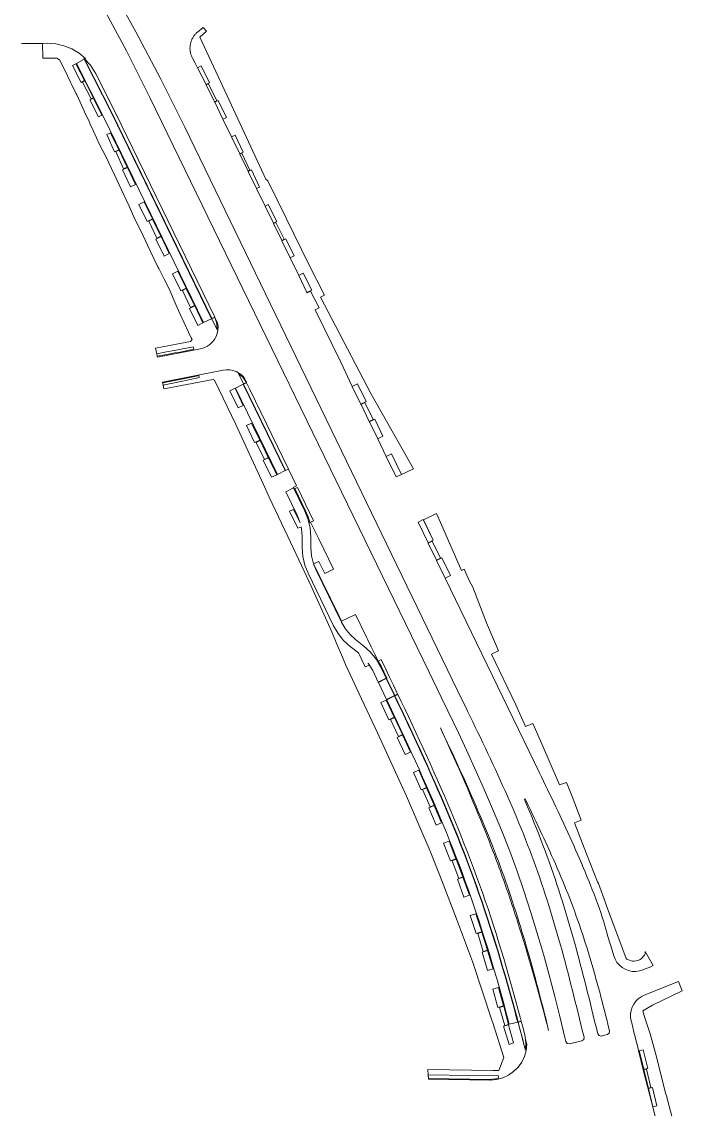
# Model space of a CAD drawing. Header units: metres. Extents: x 105146 to 106170, y 111783 to 118163.
# Drawn here: x 105706.4 to 105888.3, y 117692.2 to 117991.4 of the extents above; entities that cross this region are included whole.
import ezdxf

# ---------------------------------------------------------------- set-up
doc = ezdxf.new("R2010")
doc.units = ezdxf.units.M
doc.layers.add('20-EP-ZONA-DURA', color=253, linetype='CONTINUOUS', lineweight=13)
doc.layers.add('20-EP-ZONA-VERDE', color=84, linetype='CONTINUOUS', lineweight=13)

msp = doc.modelspace()

# ---------------------------------------------------------------- linework, layer by layer
at = {"layer": '20-EP-ZONA-DURA'}
for points in [[(105755.4465, 117987.1305), (105762.9661, 117970.9811), (105773.6061, 117948.0201), (105774.2291, 117947.5741), (105779.2931, 117937.1571), (105785.4971, 117924.6111), (105789.8211, 117916.1211), (105788.7043, 117915.5451), (105802.5299, 117889.0645), (105814.3245, 117868.3773), (105810.6246, 117866.6159), (105810.6098, 117866.6465), (105810.9693, 117866.8207), (105808.2223, 117872.4903), (105806.7829, 117871.7929), (105804.4281, 117876.6525), (105805.8677, 117877.3499), (105803.6003, 117882.0295), (105802.1607, 117881.3321), (105802.1171, 117881.4221), (105803.1967, 117881.9451), (105800.9293, 117886.6247), (105799.8497, 117886.1017), (105799.8061, 117886.1917), (105801.2455, 117886.8891), (105798.9781, 117891.5687), (105798.8909, 117891.7487), (105797.4515, 117891.0511), (105794.2471, 117897.6647), (105787.2481, 117912.1095), (105788.2945, 117912.6097), (105785.9555, 117917.2539), (105784.9909, 117916.7681), (105784.9461, 117916.8605), (105786.2677, 117917.5231), (105783.9283, 117922.1671), (105782.6797, 117921.5381), (105780.3265, 117926.3947), (105781.4841, 117926.9825), (105779.1251, 117931.6165), (105778.0593, 117931.0739), (105778.0157, 117931.1639), (105778.7237, 117931.5243), (105776.3647, 117936.1585), (105775.7477, 117935.8445), (105775.7061, 117935.9307), (105776.6759, 117936.4291), (105774.3163, 117941.0629), (105773.4363, 117940.6149), (105771.0813, 117945.4755), (105771.8673, 117945.8753), (105769.6623, 117950.5845), (105768.8011, 117950.1813), (105768.7575, 117950.2713), (105769.2573, 117950.5071), (105767.0709, 117955.2253), (105766.4881, 117954.9551), (105766.4445, 117955.0451), (105767.3919, 117955.4839), (105765.1737, 117960.1871), (105764.1801, 117959.7185), (105761.8309, 117964.5669), (105762.8205, 117965.0473), (105760.5495, 117969.7253), (105759.5605, 117969.2451), (105759.5169, 117969.3351), (105760.1477, 117969.6381), (105757.8411, 117974.2985), (105757.2145, 117973.9885), (105757.1745, 117974.0683), (105758.1557, 117974.5657), (105755.8049, 117979.2039), (105754.8245, 117978.7071), (105754.1967, 117979.9285), (105753.4354, 117981.3697), (105753.3417, 117981.555), (105753.2555, 117981.7416), (105753.176, 117981.9311), (105753.1024, 117982.1257), (105753.0368, 117982.3196), (105752.977, 117982.5197), (105752.9254, 117982.7178), (105752.8802, 117982.9209), (105752.8428, 117983.1222), (105752.8126, 117983.3248), (105752.7892, 117983.5315), (105752.7732, 117983.7385), (105752.7648, 117983.9432), (105752.7636, 117984.1509), (105752.7698, 117984.3584), (105752.7833, 117984.5628), (105752.8043, 117984.7693), (105752.8323, 117984.9726), (105752.8674, 117985.1744), (105752.9103, 117985.3781), (105752.9603, 117985.5793), (105753.0169, 117985.7768), (105753.0805, 117985.9722), (105753.151, 117986.1653), (105753.2289, 117986.3572), (105753.3134, 117986.5457), (105753.4035, 117986.7291), (105753.5024, 117986.9135), (105753.6059, 117987.091), (105753.7157, 117987.2647), (105753.8325, 117987.4357), (105753.9566, 117987.6042), (105754.0843, 117987.7651), (105754.2173, 117987.9212), (105754.356, 117988.0725), (105754.5012, 117988.2202), (105754.6517, 117988.3626), (105754.8059, 117988.4985), (105754.8087, 117988.5008), (105756.3445, 117989.8069), (105756.3482, 117989.81), (105757.2795, 117988.7667), (105755.4465, 117987.1305)], [(105724.0448, 117981.2212), (105723.8499, 117981.1181), (105723.5771, 117981.3733), (105723.7423, 117981.0611), (105731.3187, 117966.1275), (105732.6427, 117963.4042), (105745.8019, 117936.3357), (105758.7651, 117909.6705), (105759.5745, 117910.0641), (105759.6183, 117909.9741), (105758.8089, 117909.5807), (105760.2379, 117906.6409), (105760.1955, 117908.2399), (105759.718, 117909.7665), (105760.3776, 117908.4123), (105760.4859, 117907.4757), (105760.4461, 117906.5337), (105760.2593, 117905.6096), (105759.93, 117904.7261), (105759.4664, 117903.9052), (105758.8799, 117903.167), (105758.185, 117902.5298), (105757.3989, 117902.0093), (105756.5409, 117901.6184), (105755.6323, 117901.3667), (105743.8179, 117899.0762), (105743.7698, 117899.3101), (105746.4303, 117899.8213), (105748.5519, 117900.2333), (105749.5641, 117900.4043), (105753.8009, 117901.2433), (105753.6649, 117901.9301), (105749.4379, 117901.0929), (105748.4269, 117900.9221), (105746.2975, 117900.5087), (105743.6287, 117899.9957), (105743.3085, 117901.5519), (105752.8701, 117903.3841), (105753.3411, 117903.8951), (105753.0931, 117904.4171), (105752.3783, 117905.9489), (105749.9921, 117911.0631), (105748.8957, 117913.6109), (105747.0713, 117917.8501), (105745.6091, 117920.5051), (105744.1981, 117923.4511), (105744.0191, 117923.7221), (105742.8245, 117926.2359), (105741.0989, 117929.8673), (105739.3837, 117933.4221), (105737.6141, 117937.0761), (105736.0331, 117940.5761), (105733.8997, 117945.1227), (105732.0741, 117949.0137), (105731.1491, 117950.9851), (105729.6971, 117954.0801), (105727.8191, 117957.6211), (105726.1703, 117961.2615), (105725.2381, 117963.3195), (105725.0735, 117963.6829), (105723.7589, 117966.5855), (105722.5463, 117969.2629), (105721.6581, 117971.2241), (105721.4611, 117971.5311), (105720.0841, 117974.3821), (105719.9081, 117974.6931), (105718.0909, 117978.3687), (105716.8661, 117980.8461), (105716.1331, 117981.3671), (105714.1347, 117981.3383), (105713.1373, 117981.3239), (105712.2093, 117981.3097), (105712.1521, 117985.4049), (105706.4489, 117985.3129), (105706.4476, 117985.3968), (105713.4801, 117985.4541), (105715.8068, 117985.2915), (105718.0801, 117984.7702), (105720.2452, 117983.9027), (105722.2495, 117982.7101), (105724.0448, 117981.2212)], [(105722.7905, 117974.6733), (105723.7657, 117975.1825), (105721.3555, 117979.7989), (105720.3839, 117979.2829), (105722.7905, 117974.6733)], [(105721.5323, 117979.8923), (105729.0703, 117965.0345), (105756.5167, 117908.5775), (105758.6751, 117909.6269), (105731.2287, 117966.0837), (105723.6539, 117981.0143), (105721.5323, 117979.8923)], [(105725.5491, 117970.1301), (105726.1731, 117970.4473), (105723.8119, 117975.0937), (105723.1927, 117974.7657), (105725.5491, 117970.1301)], [(105728.5299, 117965.6869), (105726.2211, 117970.3529), (105725.2379, 117969.8597), (105727.5439, 117965.1991), (105728.5299, 117965.6869)], [(105731.9667, 117955.5681), (105733.1889, 117956.1047), (105730.8947, 117960.8169), (105729.8759, 117960.3293), (105731.9667, 117955.5681)], [(105734.4637, 117950.8761), (105735.5077, 117951.3345), (105733.2327, 117956.0149), (105732.3727, 117955.6371), (105734.4637, 117950.8761)], [(105737.8067, 117946.6063), (105735.5401, 117951.2687), (105734.1411, 117950.6261), (105736.3611, 117945.9239), (105737.8067, 117946.6063)], [(105740.9947, 117936.3903), (105742.4333, 117937.0895), (105740.1597, 117941.7663), (105738.7211, 117941.0669), (105740.9947, 117936.3903)], [(105743.6713, 117931.7983), (105744.7505, 117932.3229), (105742.4769, 117936.9997), (105741.3977, 117936.4749), (105743.6713, 117931.7983)], [(105747.0673, 117927.5563), (105744.7943, 117932.2331), (105743.3557, 117931.5337), (105745.6291, 117926.8571), (105747.0673, 117927.5563)], [(105750.2637, 117917.3239), (105751.7023, 117918.0233), (105749.4287, 117922.6999), (105747.9903, 117922.0005), (105750.2637, 117917.3239)], [(105752.9403, 117912.7321), (105754.0195, 117913.2567), (105751.7461, 117917.9333), (105750.6667, 117917.4087), (105752.9403, 117912.7321)], [(105756.3367, 117908.4903), (105754.0633, 117913.1669), (105752.6243, 117912.4673), (105754.8983, 117907.7907), (105756.3367, 117908.4903)], [(105786.7881, 117842.1929), (105786.2216, 117844.4207), (105786.0329, 117846.7117), (105786.0367, 117849.5947), (105785.8548, 117852.0361), (105785.3071, 117854.4222), (105784.4061, 117856.6985), (105781.2943, 117863.0995), (105779.1359, 117862.0501), (105782.2477, 117855.6491), (105783.0901, 117853.4593), (105781.2753, 117857.1921), (105780.1963, 117856.6677), (105782.4695, 117851.9909), (105783.3482, 117852.4179), (105783.565, 117851.0154), (105783.6367, 117849.5979), (105783.6329, 117846.7149), (105783.8147, 117844.2735), (105784.3624, 117841.8874), (105785.2633, 117839.6111), (105792.2913, 117825.1551), (105793.5249, 117823.0405), (105795.0631, 117821.1359), (105796.8707, 117819.4849), (105799.1342, 117817.711), (105801.0059, 117813.8573), (105802.0853, 117814.3815), (105801.8383, 117814.8901), (105803.0497, 117812.8527), (105804.5721, 117809.7029), (105806.7305, 117810.7523), (105805.2107, 117813.8971), (105803.9749, 117816.0247), (105802.4311, 117817.9407), (105800.6149, 117819.6007), (105798.3507, 117821.3743), (105796.8109, 117822.7807), (105795.5006, 117824.403), (105794.4497, 117826.2043), (105787.4219, 117840.6605), (105786.7881, 117842.1929), (105789.0621, 117837.5165), (105789.099, 117837.5344), (105791.46, 117832.678), (105791.4225, 117832.6597), (105793.6965, 117827.9833), (105793.7336, 117828.0013), (105794.4788, 117826.4686), (105798.3184, 117828.3101), (105801.3441, 117822.0863), (105801.6135, 117821.5321), (105802.6703, 117819.3577), (105803.7261, 117817.1847), (105804.7803, 117815.0125), (105805.8321, 117812.8411), (105806.864, 117810.706), (105806.8433, 117810.6959), (105809.1167, 117806.0195), (105809.1605, 117805.9297), (105810.0107, 117804.1529), (105811.0447, 117801.9811), (105812.0733, 117799.8089), (105813.0965, 117797.6357), (105814.1135, 117795.4617), (105814.2331, 117795.2043), (105815.1241, 117793.2863), (105816.1273, 117791.1095), (105817.1231, 117788.9311), (105818.1107, 117786.7507), (105819.0899, 117784.5683), (105820.0599, 117782.3837), (105821.0205, 117780.1967), (105821.9709, 117778.0071), (105822.9107, 117775.8149), (105823.8395, 117773.6195), (105824.7569, 117771.4213), (105825.6619, 117769.2197), (105826.2653, 117767.7297), (105826.5547, 117767.0149), (105827.4341, 117764.8067), (105828.3001, 117762.5947), (105829.1517, 117760.3791), (105829.9891, 117758.1599), (105830.8111, 117755.9367), (105831.6175, 117753.7091), (105832.4085, 117751.4761), (105833.1849, 117749.2365), (105833.9471, 117746.9903), (105834.6955, 117744.7377), (105835.4307, 117742.4791), (105836.1531, 117740.2145), (105836.2797, 117739.8099), (105836.8633, 117737.9443), (105837.5615, 117735.6687), (105838.2485, 117733.3879), (105838.9245, 117731.1021), (105839.5901, 117728.8117), (105840.2459, 117726.5165), (105840.8923, 117724.2171), (105841.5295, 117721.9133), (105842.1587, 117719.6055), (105842.7797, 117717.2939), (105843.0701, 117716.1985), (105843.0957, 117716.1019), (105843.3933, 117714.9785), (105844.0001, 117712.6597), (105844.4067, 117711.0869), (105844.4317, 117710.9901), (105844.6005, 117710.3375), (105845.0899, 117708.4227), (105845.243, 117709.8519), (105845.1855, 117711.2881), (105845.1895, 117711.2892), (105845.2131, 117711.0497), (105845.2151, 117711.0345), (105845.2179, 117711.0213), (105845.4469, 117710.0932), (105845.2775, 117708.3783), (105844.8163, 117706.718), (105844.0768, 117705.1616), (105843.081, 117703.7552), (105841.8586, 117702.5406), (105840.4458, 117701.554), (105838.8846, 117700.8246), (105837.2213, 117700.3741), (105835.5054, 117700.2158), (105835.4887, 117700.2159), (105835.3071, 117700.2166), (105835.2891, 117700.2168), (105818.4057, 117700.4557), (105818.3377, 117701.6675), (105818.4085, 117700.6663), (105829.8125, 117700.4709), (105835.2893, 117700.3817), (105837.6369, 117700.6277), (105837.6501, 117701.3433), (105829.8297, 117701.4709), (105818.3377, 117701.6675), (105818.2581, 117703.0839), (105836.2227, 117702.8063), (105837.7781, 117702.8641), (105839.1211, 117706.4501), (105836.1051, 117715.9981), (105835.9521, 117716.4171), (105830.5091, 117732.8011), (105826.1461, 117744.5921), (105821.5781, 117756.5001), (105818.9191, 117763.1341), (105812.3791, 117778.3371), (105804.4051, 117795.7271), (105799.9931, 117805.0841), (105795.5881, 117814.4871), (105795.1941, 117815.4741), (105794.7331, 117816.5151), (105793.0181, 117820.6231), (105791.8281, 117823.4931), (105786.1021, 117836.0731), (105784.2321, 117840.2231), (105779.6841, 117849.7731), (105774.5711, 117860.5701), (105772.9711, 117864.0941), (105765.3621, 117880.5211), (105759.4951, 117892.7541), (105759.1585, 117892.9575), (105751.8789, 117891.5693), (105745.6075, 117890.3803), (105745.3952, 117891.4117), (105748.0441, 117891.9559), (105754.1735, 117893.2151), (105755.2885, 117893.4443), (105755.1725, 117894.0297), (105754.0527, 117893.8029), (105745.2907, 117892.0167), (105745.3952, 117891.4117), (105745.2329, 117892.2007), (105761.8929, 117895.5099), (105762.7903, 117895.6187), (105763.6939, 117895.5914), (105764.5831, 117895.4287), (105765.4377, 117895.1343), (105766.2385, 117894.7148), (105766.9671, 117894.1797), (105767.607, 117893.5413), (105768.2777, 117892.1607), (105767.3651, 117893.5133), (105766.1119, 117894.5583), (105767.4817, 117891.7405), (105768.2911, 117892.1341), (105768.3349, 117892.0441), (105767.5255, 117891.6505), (105779.0675, 117867.9089), (105779.8769, 117868.3025), (105782.1067, 117863.7155), (105781.2973, 117863.3221), (105785.2854, 117855.1187), (105785.7477, 117853.5897), (105785.975, 117853.7002), (105788.2311, 117849.0595), (105792.2759, 117840.7395), (105789.8455, 117839.5631), (105788.2269, 117842.8925), (105786.7881, 117842.1929)], [(105765.2771, 117890.5575), (105776.8191, 117866.8159), (105778.9775, 117867.8651), (105767.4355, 117891.6069), (105765.2771, 117890.5575)], [(105767.3703, 117885.7947), (105765.1867, 117890.5135), (105763.7477, 117889.8155), (105766.0211, 117885.1387), (105767.3703, 117885.7947)], [(105770.5661, 117875.5621), (105772.0047, 117876.2615), (105769.7311, 117880.9381), (105768.2923, 117880.2385), (105770.5661, 117875.5621)], [(105773.2427, 117870.9703), (105774.3221, 117871.4949), (105772.0483, 117876.1717), (105770.9693, 117875.6469), (105773.2427, 117870.9703)], [(105776.6393, 117866.7285), (105774.3657, 117871.4049), (105772.9267, 117870.7053), (105775.2007, 117866.0289), (105776.6393, 117866.7285)], [(105820.6845, 117855.8453), (105827.5055, 117840.4077), (105828.2681, 117840.7461), (105829.6761, 117837.4471), (105830.6591, 117835.7671), (105834.4041, 117826.0291), (105834.4123, 117826.0083), (105837.6927, 117818.3195), (105835.8011, 117817.3831), (105842.4841, 117803.4101), (105845.1341, 117797.4587), (105847.0941, 117798.3445), (105849.6441, 117792.7011), (105854.4791, 117781.3931), (105856.3885, 117782.1015), (105857.0149, 117780.5153), (105857.9269, 117778.2051), (105860.4757, 117771.7501), (105858.5871, 117770.9471), (105861.9101, 117762.4751), (105864.9231, 117754.7661), (105865.1921, 117754.2701), (105867.1491, 117748.9825), (105867.4453, 117748.1019), (105872.8245, 117733.6623), (105873.0281, 117733.4657), (105873.7797, 117733.1641), (105874.1635, 117733.0457), (105874.5567, 117732.9635), (105875.061, 117732.9345), (105875.5633, 117732.9875), (105876.0505, 117733.1209), (105876.5136, 117733.3164), (105876.94, 117733.5825), (105877.3192, 117733.9126), (105877.6415, 117734.2983), (105877.7905, 117734.4396), (105877.914, 117734.6037), (105878.0087, 117734.7859), (105878.0719, 117734.9813), (105878.1018, 117735.1845), (105878.0976, 117735.3899), (105878.0595, 117735.5917), (105880.2298, 117731.6925), (105879.5937, 117731.3819), (105877.4345, 117730.5105), (105876.4794, 117730.215), (105875.4885, 117730.0821), (105874.4893, 117730.1156), (105873.5096, 117730.3146), (105872.5764, 117730.6735), (105871.7159, 117731.1823), (105870.9517, 117731.827), (105870.3053, 117732.5896), (105869.7944, 117733.449), (105869.4333, 117734.3813), (105868.9647, 117735.9583), (105867.8141, 117739.6871), (105867.4877, 117740.7081), (105866.6215, 117743.9684), (105866.6175, 117743.9817), (105866.2538, 117745.0458), (105865.8154, 117746.3039), (105865.3685, 117747.5602), (105864.9129, 117748.8132), (105864.4496, 117750.0624), (105863.9788, 117751.3074), (105863.5007, 117752.5478), (105863.0159, 117753.7843), (105862.5245, 117755.0165), (105862.0269, 117756.2445), (105861.5231, 117757.4689), (105861.0139, 117758.6892), (105860.4991, 117759.9057), (105859.9796, 117761.1185), (105859.4551, 117762.3277), (105858.9261, 117763.5334), (105858.3928, 117764.7358), (105857.8557, 117765.9346), (105857.315, 117767.1304), (105856.771, 117768.3232), (105856.2237, 117769.513), (105855.6737, 117770.6999), (105855.121, 117771.8839), (105854.5662, 117773.0653), (105854.0095, 117774.2443), (105853.4509, 117775.4209), (105852.891, 117776.5952), (105852.3299, 117777.7672), (105851.7676, 117778.9374), (105851.2061, 117780.1032), (105850.6424, 117781.2704), (105850.0787, 117782.4357), (105849.5151, 117783.5995), (105848.9521, 117784.7619), (105823.0035, 117838.3157), (105824.4431, 117839.0131), (105824.3559, 117839.1931), (105822.0885, 117843.8727), (105820.6489, 117843.1753), (105820.6053, 117843.2651), (105821.6853, 117843.7885), (105819.4179, 117848.4681), (105818.3379, 117847.9449), (105818.2947, 117848.0349), (105819.7343, 117848.7325), (105817.4664, 117853.412), (105817.0112, 117854.3514), (105820.5766, 117856.069), (105820.6845, 117855.8453)], [(105804.6155, 117809.6129), (105806.8683, 117804.9267), (105809.0267, 117805.9761), (105806.7743, 117810.6625), (105804.6155, 117809.6129)], [(105807.5325, 117799.3513), (105808.9767, 117800.0395), (105806.7372, 117804.7386), (105806.7325, 117804.7485), (105805.2953, 117804.0453), (105807.5325, 117799.3513)], [(105809.0709, 117805.8861), (105806.9125, 117804.8365), (105807.7543, 117803.0763), (105808.7863, 117800.9089), (105809.8127, 117798.7415), (105810.8333, 117796.5737), (105811.8477, 117794.4055), (105812.8551, 117792.2365), (105813.8553, 117790.0665), (105814.8475, 117787.8955), (105815.8317, 117785.7231), (105816.8069, 117783.5493), (105817.7731, 117781.3737), (105818.7293, 117779.1963), (105819.6755, 117777.0169), (105820.6107, 117774.8351), (105821.5347, 117772.6511), (105822.4471, 117770.4645), (105823.3473, 117768.2753), (105824.2347, 117766.0833), (105825.1089, 117763.8885), (105825.9693, 117761.6905), (105826.8155, 117759.4895), (105827.6469, 117757.2853), (105828.4633, 117755.0775), (105829.2639, 117752.8661), (105830.0491, 117750.6495), (105830.8201, 117748.4255), (105831.5771, 117746.1945), (105832.3207, 117743.9567), (105833.0511, 117741.7123), (105833.7693, 117739.4615), (105834.4753, 117737.2045), (105835.1695, 117734.9415), (105835.8529, 117732.6729), (105836.5255, 117730.3987), (105837.1879, 117728.1195), (105837.8405, 117725.8349), (105838.4841, 117723.5453), (105839.1189, 117721.2513), (105839.7455, 117718.9525), (105840.3643, 117716.6493), (105840.6535, 117715.5579), (105842.9733, 117716.1729), (105842.6831, 117717.2681), (105842.0621, 117719.5793), (105841.4331, 117721.8867), (105840.7959, 117724.1901), (105840.1497, 117726.4893), (105839.4941, 117728.7839), (105838.8285, 117731.0741), (105838.1525, 117733.3593), (105837.4659, 117735.6397), (105836.7677, 117737.9147), (105836.0577, 117740.1843), (105835.3355, 117742.4483), (105834.6005, 117744.7065), (105833.8523, 117746.9585), (105833.0903, 117749.2041), (105832.3141, 117751.4431), (105831.5233, 117753.6755), (105830.7171, 117755.9023), (105829.8953, 117758.1249), (105829.0583, 117760.3437), (105828.2067, 117762.5587), (105827.3411, 117764.7699), (105826.4617, 117766.9777), (105825.5693, 117769.1819), (105824.6645, 117771.3831), (105823.7473, 117773.5809), (105822.8187, 117775.7757), (105821.8791, 117777.9675), (105820.9289, 117780.1567), (105819.9685, 117782.3433), (105818.9985, 117784.5275), (105818.0197, 117786.7095), (105817.0321, 117788.8895), (105816.0365, 117791.0677), (105815.0333, 117793.2443), (105814.0229, 117795.4195), (105813.0059, 117797.5933), (105811.9829, 117799.7663), (105810.9543, 117801.9383), (105809.9203, 117804.1097), (105809.0709, 117805.8861)], [(105810.1517, 117794.7263), (105811.2375, 117795.2375), (105809.0195, 117799.9491), (105807.9369, 117799.4311), (105810.1517, 117794.7263)], [(105851.0884, 117715.4773), (105851.483, 117713.8852), (105851.1686, 117715.0911), (105850.6611, 117717.0261), (105850.1487, 117718.9599), (105849.6315, 117720.8923), (105849.1742, 117722.5821), (105848.712, 117724.2706), (105848.245, 117725.9577), (105847.773, 117727.6435), (105847.2371, 117729.534), (105846.6943, 117731.4226), (105846.1447, 117733.3092), (105845.5882, 117735.1937), (105845.0759, 117736.9052), (105844.5567, 117738.6146), (105844.0307, 117740.3219), (105843.4979, 117742.027), (105843.2049, 117742.9547), (105842.9097, 117743.8815), (105842.6124, 117744.8076), (105842.3128, 117745.733), (105842.0111, 117746.6577), (105841.7072, 117747.5817), (105841.4012, 117748.505), (105841.0929, 117749.4275), (105840.8046, 117750.2836), (105840.514, 117751.1389), (105840.2213, 117751.9934), (105839.9265, 117752.8473), (105839.6294, 117753.7003), (105839.3303, 117754.5526), (105839.0289, 117755.4042), (105838.7254, 117756.255), (105838.4198, 117757.105), (105838.112, 117757.9541), (105837.8021, 117758.8026), (105837.49, 117759.6502), (105837.1757, 117760.4971), (105836.8594, 117761.3431), (105836.5409, 117762.1883), (105836.2202, 117763.0328), (105835.8727, 117763.9413), (105835.523, 117764.8489), (105835.1712, 117765.7558), (105834.819, 117766.6572), (105834.8173, 117766.6618), (105834.4612, 117767.567), (105834.103, 117768.4713), (105833.7427, 117769.3748), (105833.3802, 117770.2775), (105832.7093, 117771.9332), (105832.0318, 117773.5863), (105831.3477, 117775.2366), (105830.657, 117776.8842), (105829.8905, 117778.6935), (105829.1173, 117780.5001), (105828.3377, 117782.3038), (105827.5515, 117784.1046), (105826.8459, 117785.7068), (105826.1357, 117787.3069), (105825.4208, 117788.9049), (105824.7013, 117790.5007), (105824.032, 117791.9756), (105823.3597, 117793.4492), (105822.3657, 117795.6131), (105821.6833, 117797.0901), (105822.3978, 117795.5903), (105823.11, 117794.0893), (105823.6768, 117792.8899), (105824.2415, 117791.6895), (105824.804, 117790.4881), (105825.3643, 117789.2856), (105826.033, 117787.8424), (105826.698, 117786.3974), (105827.3594, 117784.9508), (105828.0171, 117783.5025), (105828.5881, 117782.2359), (105829.1554, 117780.9677), (105829.719, 117779.6979), (105830.279, 117778.4264), (105830.9023, 117776.9985), (105831.5206, 117775.5681), (105832.1334, 117774.136), (105832.7412, 117772.7015), (105833.2878, 117771.3975), (105833.8292, 117770.0914), (105834.3654, 117768.7832), (105834.8964, 117767.4728), (105835.4679, 117766.0448), (105836.0326, 117764.6141), (105836.5906, 117763.1806), (105837.1418, 117761.7447), (105837.6463, 117760.4112), (105838.1439, 117759.0752), (105838.6348, 117757.7366), (105839.1188, 117756.3957), (105839.5962, 117755.0522), (105840.0668, 117753.7064), (105840.5304, 117752.3583), (105840.9874, 117751.0073), (105841.473, 117749.5483), (105841.9519, 117748.0867), (105842.4238, 117746.6228), (105842.889, 117745.1567), (105843.3106, 117743.8072), (105843.7269, 117742.4559), (105844.1377, 117741.1031), (105844.5432, 117739.7485), (105844.9844, 117738.2544), (105845.4201, 117736.7585), (105845.8505, 117735.2611), (105846.2754, 117733.7621), (105846.6499, 117732.4243), (105847.0206, 117731.0853), (105847.3873, 117729.7454), (105847.7502, 117728.4044), (105848.1615, 117726.8679), (105848.5689, 117725.3304), (105848.9724, 117723.7917), (105849.3721, 117722.2521), (105849.7026, 117720.9673), (105850.0308, 117719.6819), (105850.3566, 117718.3959), (105850.6801, 117717.1093), (105851.0796, 117715.5111), (105851.0828, 117715.4975), (105851.0884, 117715.4773)], [(105813.4715, 117790.4213), (105811.2799, 117795.1469), (105809.8319, 117794.4653), (105812.0203, 117789.7481), (105813.4715, 117790.4213)], [(105816.3737, 117780.0835), (105817.8353, 117780.7347), (105815.7141, 117785.4967), (105814.2575, 117784.8335), (105816.3737, 117780.0835)], [(105818.8525, 117775.3819), (105819.9537, 117775.8603), (105817.8755, 117780.6431), (105816.7807, 117780.1513), (105818.8525, 117775.3819)], [(105822.0223, 117770.9633), (105819.9931, 117775.7683), (105818.5245, 117775.1305), (105820.5485, 117770.3405), (105822.0223, 117770.9633)], [(105824.4969, 117760.5035), (105825.9859, 117761.0897), (105824.0733, 117765.9477), (105822.5923, 117765.3423), (105824.4969, 117760.5035)], [(105826.7445, 117755.6871), (105827.8677, 117756.1115), (105826.0219, 117760.9963), (105824.9067, 117760.5517), (105826.7445, 117755.6871)], [(105829.6757, 117751.1045), (105827.9023, 117756.0177), (105826.4049, 117755.4521), (105828.1707, 117750.5611), (105829.6757, 117751.1045)], [(105831.5441, 117740.5127), (105833.0649, 117741.0107), (105831.4395, 117745.9741), (105829.9257, 117745.4543), (105831.5441, 117740.5127)], [(105833.5103, 117735.5747), (105834.6561, 117735.9335), (105833.0965, 117740.9123), (105831.9559, 117740.5369), (105833.5103, 117735.5747)], [(105836.1865, 117730.8397), (105834.6853, 117735.8379), (105833.1579, 117735.3595), (105834.6541, 117730.3795), (105836.1865, 117730.8397)], [(105837.5447, 117720.1813), (105839.0863, 117720.6101), (105837.6885, 117725.6367), (105836.1515, 117725.1913), (105837.5447, 117720.1813)], [(105840.4601, 117715.5067), (105839.1125, 117720.5135), (105837.9559, 117720.1969), (105839.3951, 117715.2001), (105840.4601, 117715.5067)], [(105840.4857, 117715.4101), (105839.0387, 117714.9933), (105840.6089, 117710.0359), (105841.7927, 117710.4109), (105840.4857, 117715.4101)], [(105877.6863, 117703.1677), (105878.7545, 117703.4283), (105877.5223, 117708.4801), (105877.5205, 117708.4827), (105876.4539, 117708.2195), (105877.6863, 117703.1677)], [(105879.6217, 117698.1843), (105878.3895, 117703.2363), (105877.7099, 117703.0705), (105878.9421, 117698.0187), (105879.6217, 117698.1843)]]:
    msp.add_lwpolyline(points, close=True, dxfattribs=at)
msp.add_lwpolyline([(105881.4777, 117687.6235), (105880.2144, 117692.8057), (105880.1981, 117692.8697), (105880.1981, 117692.8697), (105881.2663, 117693.1301), (105880.0341, 117698.1821), (105878.9659, 117697.9215), (105880.1981, 117692.8697), (105877.7013, 117702.2648), (105876.2107, 117708.3759), (105875.9047, 117709.6297), (105875.5983, 117710.8845), (105875.2911, 117712.1407), (105874.9825, 117713.3979), (105874.6719, 117714.6595), (105874.3601, 117715.9193), (105874.2099, 117716.5229), (105874.0539, 117717.4632), (105874.0488, 117718.4163), (105874.1947, 117719.3581), (105874.4879, 117720.265), (105874.921, 117721.1141), (105875.4831, 117721.8838), (105876.1599, 117722.5548), (105876.9345, 117723.1102), (105877.7873, 117723.5359), (105887.2207, 117727.3421), (105888.2721, 117724.7367), (105880.0901, 117720.8301), (105877.4231, 117719.2925), (105877.9841, 117717.3381), (105879.4691, 117712.9711), (105880.9121, 117707.5971), (105883.7931, 117696.3651), (105883.8891, 117695.9021), (105884.6841, 117693.0489), (105885.8241, 117688.5651)], dxfattribs=at)
at = {"layer": '20-EP-ZONA-VERDE'}
msp.add_lwpolyline([(105727.3199, 118007.6479), (105737.8235, 117988.5325), (105737.8235, 117988.5325), (105744.7511, 117975.5332), (105751.3433, 117962.3607), (105827.7927, 117804.5807), (105828.4959, 117803.1293), (105829.1989, 117801.6777), (105829.9011, 117800.2257), (105830.6023, 117798.7733), (105831.3023, 117797.3205), (105832.0005, 117795.8669), (105832.6969, 117794.4125), (105833.3911, 117792.9569), (105834.0827, 117791.5001), (105834.7713, 117790.0421), (105835.4565, 117788.5827), (105836.1385, 117787.1215), (105836.8163, 117785.6585), (105837.4901, 117784.1937), (105838.1593, 117782.7269), (105838.8235, 117781.2579), (105839.4827, 117779.7867), (105840.1363, 117778.3129), (105840.7839, 117776.8367), (105841.4253, 117775.3577), (105842.0603, 117773.8761), (105842.6883, 117772.3915), (105843.3091, 117770.9039), (105843.9223, 117769.4133), (105844.5277, 117767.9195), (105845.1247, 117766.4223), (105845.7131, 117764.9219), (105846.2927, 117763.4179), (105846.8629, 117761.9105), (105847.4233, 117760.3995), (105847.9739, 117758.8849), (105848.5141, 117757.3667), (105849.0443, 117755.8447), (105849.5647, 117754.3193), (105850.0757, 117752.7909), (105850.5777, 117751.2593), (105851.0709, 117749.7249), (105851.5555, 117748.1877), (105852.0321, 117746.6479), (105852.5009, 117745.1055), (105852.9621, 117743.5611), (105853.4163, 117742.0143), (105853.8637, 117740.4657), (105854.3045, 117738.9149), (105854.7391, 117737.3625), (105855.1681, 117735.8085), (105855.5915, 117734.2529), (105856.0097, 117732.6957), (105856.4233, 117731.1373), (105856.8323, 117729.5779), (105857.2371, 117728.0171), (105857.6383, 117726.4553), (105858.0359, 117724.8927), (105858.4305, 117723.3291), (105858.8223, 117721.7649), (105859.2119, 117720.2001), (105859.5993, 117718.6345), (105859.9849, 117717.0685), (105860.3691, 117715.5023), (105860.7525, 117713.9357), (105861.2265, 117711.9943), (105861.133, 117711.3891), (105860.6389, 117711.0273), (105857.2273, 117710.1951), (105856.6222, 117710.2887), (105856.2605, 117710.7829), (105856.0649, 117711.5843), (105854.4633, 117718.0569), (105853.1483, 117723.2271), (105851.5163, 117729.4175), (105850.0293, 117734.8189), (105848.2815, 117740.8597), (105846.6091, 117746.3271), (105844.6847, 117752.2481), (105842.7905, 117757.7107), (105840.7859, 117763.1339), (105838.5137, 117768.9303), (105836.3349, 117774.2163), (105833.8503, 117779.9933), (105831.5701, 117785.1105), (105828.9009, 117790.9295), (105826.6347, 117795.7589), (105823.7629, 117801.7765), (105822.0241, 117805.3795), (105818.5315, 117812.5771), (105741.7391, 117970.5379), (105735.2625, 117983.3901), (105728.4215, 117996.0521)], dxfattribs=at)
for points in [[(105726.7665, 117977.2181), (105732.1281, 117966.5209), (105759.5745, 117910.0641), (105758.7651, 117909.6705), (105731.3187, 117966.1275), (105723.7423, 117981.0611), (105723.5771, 117981.3733), (105725.3571, 117979.4379), (105726.7665, 117977.2181)], [(105723.7657, 117975.1825), (105722.7905, 117974.6733), (105720.3839, 117979.2829), (105721.3555, 117979.7989), (105723.7657, 117975.1825)], [(105758.1557, 117974.5657), (105757.1745, 117974.0683), (105754.8245, 117978.7071), (105755.8049, 117979.2039), (105758.1557, 117974.5657)], [(105726.1731, 117970.4473), (105725.5491, 117970.1301), (105723.1927, 117974.7657), (105723.8119, 117975.0937), (105726.1731, 117970.4473)], [(105760.1477, 117969.6381), (105759.5169, 117969.3351), (105757.2145, 117973.9885), (105757.8411, 117974.2985), (105760.1477, 117969.6381)], [(105728.5299, 117965.6869), (105727.5439, 117965.1991), (105725.2379, 117969.8597), (105726.2211, 117970.3529), (105728.5299, 117965.6869)], [(105762.8205, 117965.0473), (105761.8309, 117964.5669), (105759.5605, 117969.2451), (105760.5495, 117969.7253), (105762.8205, 117965.0473)], [(105733.1889, 117956.1047), (105731.9667, 117955.5681), (105729.8759, 117960.3293), (105730.8947, 117960.8169), (105733.1889, 117956.1047)], [(105767.3919, 117955.4839), (105766.4445, 117955.0451), (105764.1801, 117959.7185), (105765.1737, 117960.1871), (105767.3919, 117955.4839)], [(105735.5077, 117951.3345), (105734.4637, 117950.8761), (105732.3727, 117955.6371), (105733.2327, 117956.0149), (105735.5077, 117951.3345)], [(105769.2573, 117950.5071), (105768.7575, 117950.2713), (105766.4881, 117954.9551), (105767.0709, 117955.2253), (105769.2573, 117950.5071)], [(105737.8067, 117946.6063), (105736.3611, 117945.9239), (105734.1411, 117950.6261), (105735.5401, 117951.2687), (105737.8067, 117946.6063)], [(105771.8673, 117945.8753), (105771.0813, 117945.4755), (105768.8011, 117950.1813), (105769.6623, 117950.5845), (105771.8673, 117945.8753)], [(105742.4333, 117937.0895), (105740.9947, 117936.3903), (105738.7211, 117941.0669), (105740.1597, 117941.7663), (105742.4333, 117937.0895)], [(105776.6759, 117936.4291), (105775.7061, 117935.9307), (105773.4363, 117940.6149), (105774.3163, 117941.0629), (105776.6759, 117936.4291)], [(105744.7505, 117932.3229), (105743.6713, 117931.7983), (105741.3977, 117936.4749), (105742.4769, 117936.9997), (105744.7505, 117932.3229)], [(105778.7237, 117931.5243), (105778.0157, 117931.1639), (105775.7477, 117935.8445), (105776.3647, 117936.1585), (105778.7237, 117931.5243)], [(105747.0673, 117927.5563), (105745.6291, 117926.8571), (105743.3557, 117931.5337), (105744.7943, 117932.2331), (105747.0673, 117927.5563)], [(105781.4841, 117926.9825), (105780.3265, 117926.3947), (105778.0593, 117931.0739), (105779.1251, 117931.6165), (105781.4841, 117926.9825)], [(105751.7023, 117918.0233), (105750.2637, 117917.3239), (105747.9903, 117922.0005), (105749.4287, 117922.6999), (105751.7023, 117918.0233)], [(105786.2677, 117917.5231), (105784.9461, 117916.8605), (105782.6797, 117921.5381), (105783.9283, 117922.1671), (105786.2677, 117917.5231)], [(105754.0195, 117913.2567), (105752.9403, 117912.7321), (105750.6667, 117917.4087), (105751.7461, 117917.9333), (105754.0195, 117913.2567)], [(105756.3367, 117908.4903), (105754.8983, 117907.7907), (105752.6243, 117912.4673), (105754.0633, 117913.1669), (105756.3367, 117908.4903)], [(105759.6907, 117909.8253), (105760.1906, 117908.2716), (105760.2379, 117906.6409), (105758.8089, 117909.5807), (105759.6183, 117909.9741), (105759.6907, 117909.8253)], [(105753.8009, 117901.2433), (105749.5641, 117900.4043), (105748.5519, 117900.2333), (105746.4303, 117899.8213), (105743.7701, 117899.3101), (105743.6289, 117899.9957), (105746.2975, 117900.5087), (105748.4269, 117900.9221), (105749.4379, 117901.0929), (105753.6649, 117901.9301), (105753.8009, 117901.2433)], [(105768.2911, 117892.1341), (105767.4817, 117891.7405), (105766.1119, 117894.5583), (105767.3752, 117893.5024), (105768.2911, 117892.1341)], [(105755.2885, 117893.4443), (105754.1735, 117893.2151), (105748.0441, 117891.9559), (105745.3953, 117891.4117), (105745.2907, 117892.0167), (105754.0527, 117893.8029), (105755.1725, 117894.0297), (105755.2885, 117893.4443)], [(105769.2541, 117890.1531), (105779.8769, 117868.3025), (105779.0675, 117867.9089), (105767.5255, 117891.6505), (105768.3349, 117892.0441), (105769.2541, 117890.1531)], [(105801.2455, 117886.8891), (105799.8061, 117886.1917), (105797.4515, 117891.0511), (105798.8909, 117891.7487), (105801.2455, 117886.8891)], [(105767.3703, 117885.7947), (105766.0211, 117885.1387), (105763.7477, 117889.8155), (105765.1867, 117890.5135), (105767.3703, 117885.7947)], [(105803.1967, 117881.9451), (105802.1171, 117881.4221), (105799.8497, 117886.1017), (105800.9293, 117886.6247), (105803.1967, 117881.9451)], [(105772.0047, 117876.2615), (105770.5661, 117875.5621), (105768.2923, 117880.2385), (105769.7311, 117880.9381), (105772.0047, 117876.2615)], [(105805.8677, 117877.3499), (105804.4281, 117876.6525), (105802.1607, 117881.3321), (105803.6003, 117882.0295), (105805.8677, 117877.3499)], [(105774.3221, 117871.4949), (105773.2427, 117870.9703), (105770.9693, 117875.6469), (105772.0483, 117876.1717), (105774.3221, 117871.4949)], [(105810.9693, 117866.8207), (105809.5299, 117866.1233), (105806.7829, 117871.7929), (105808.2223, 117872.4903), (105810.9693, 117866.8207)], [(105786.7841, 117854.0935), (105785.7477, 117853.5897), (105785.2695, 117855.1639), (105784.5861, 117856.7859), (105781.6053, 117862.9171), (105782.3249, 117863.2669), (105786.7841, 117854.0935)], [(105819.7343, 117848.7325), (105818.2947, 117848.0349), (105815.5473, 117853.7043), (105816.9867, 117854.4019), (105819.7343, 117848.7325)], [(105821.6853, 117843.7885), (105820.6053, 117843.2651), (105818.3379, 117847.9449), (105819.4179, 117848.4681), (105821.6853, 117843.7885)], [(105824.4431, 117839.0131), (105823.0035, 117838.3157), (105820.6489, 117843.1753), (105822.0885, 117843.8727), (105824.4431, 117839.0131)], [(105806.6425, 117813.2327), (105807.6937, 117811.0577), (105808.7405, 117808.8855), (105809.9271, 117806.4135), (105809.1167, 117806.0195), (105806.8433, 117810.6959), (105806.9541, 117810.7499), (105806.1073, 117812.5015), (105805.3615, 117814.0443), (105804.5675, 117815.4827), (105805.3659, 117815.8709), (105806.6425, 117813.2327)], [(105808.9767, 117800.0395), (105807.5325, 117799.3513), (105805.2953, 117804.0453), (105806.7325, 117804.7485), (105808.9767, 117800.0395)], [(105810.8229, 117804.5405), (105811.8575, 117802.3673), (105812.8871, 117800.1933), (105813.9113, 117798.0181), (105814.9293, 117795.8419), (105815.9407, 117793.6643), (105816.9453, 117791.4849), (105817.9423, 117789.3037), (105818.9313, 117787.1205), (105819.9117, 117784.9351), (105820.8833, 117782.7473), (105821.8453, 117780.5569), (105822.7973, 117778.3637), (105823.7389, 117776.1675), (105824.6693, 117773.9681), (105825.5883, 117771.7657), (105826.4953, 117769.5599), (105827.3897, 117767.3503), (105828.2713, 117765.1373), (105829.1391, 117762.9203), (105829.9929, 117760.6995), (105830.8321, 117758.4747), (105831.6563, 117756.2459), (105832.4649, 117754.0127), (105833.2579, 117751.7737), (105834.0361, 117749.5285), (105834.8003, 117747.2767), (105835.5505, 117745.0189), (105836.2873, 117742.7551), (105837.0113, 117740.4855), (105837.7229, 117738.2107), (105838.4225, 117735.9305), (105839.1109, 117733.6453), (105839.7881, 117731.3553), (105840.4549, 117729.0609), (105841.1117, 117726.7619), (105841.7591, 117724.4587), (105842.3975, 117722.1515), (105843.0273, 117719.8407), (105843.6493, 117717.5259), (105843.9399, 117716.4291), (105843.0701, 117716.1985), (105842.7797, 117717.2939), (105842.1587, 117719.6055), (105841.5295, 117721.9133), (105840.8923, 117724.2171), (105840.2459, 117726.5165), (105839.5901, 117728.8117), (105838.9245, 117731.1021), (105838.2485, 117733.3879), (105837.5615, 117735.6687), (105836.8633, 117737.9443), (105836.1531, 117740.2145), (105835.4307, 117742.4791), (105834.6955, 117744.7377), (105833.9471, 117746.9903), (105833.1849, 117749.2365), (105832.4085, 117751.4761), (105831.6175, 117753.7091), (105830.8111, 117755.9367), (105829.9891, 117758.1599), (105829.1517, 117760.3791), (105828.3001, 117762.5947), (105827.4341, 117764.8067), (105826.5547, 117767.0149), (105825.6619, 117769.2197), (105824.7569, 117771.4213), (105823.8395, 117773.6195), (105822.9107, 117775.8149), (105821.9709, 117778.0071), (105821.0205, 117780.1967), (105820.0599, 117782.3837), (105819.0899, 117784.5683), (105818.1107, 117786.7507), (105817.1231, 117788.9311), (105816.1273, 117791.1095), (105815.1241, 117793.2863), (105814.1135, 117795.4617), (105813.0965, 117797.6357), (105812.0733, 117799.8089), (105811.0447, 117801.9811), (105810.0107, 117804.1529), (105809.1605, 117805.9297), (105809.5657, 117806.1267), (105809.9703, 117806.3233), (105810.8229, 117804.5405)], [(105811.2375, 117795.2375), (105810.1517, 117794.7263), (105807.9369, 117799.4311), (105809.0195, 117799.9491), (105811.2375, 117795.2375)], [(105813.4715, 117790.4213), (105812.0203, 117789.7481), (105809.8319, 117794.4653), (105811.2799, 117795.1469), (105813.4715, 117790.4213)], [(105817.8353, 117780.7347), (105816.3737, 117780.0835), (105814.2575, 117784.8335), (105815.7141, 117785.4967), (105817.8353, 117780.7347)], [(105819.9537, 117775.8603), (105818.8525, 117775.3819), (105816.7807, 117780.1513), (105817.8755, 117780.6431), (105819.9537, 117775.8603)], [(105822.0223, 117770.9633), (105820.5485, 117770.3405), (105818.5245, 117775.1305), (105819.9931, 117775.7683), (105822.0223, 117770.9633)], [(105845.2151, 117777.2167), (105845.7751, 117776.0545), (105846.3337, 117774.8915), (105846.8907, 117773.7281), (105847.4459, 117772.5637), (105847.9991, 117771.3983), (105848.5501, 117770.2321), (105849.0983, 117769.0645), (105849.6437, 117767.8957), (105850.1861, 117766.7255), (105850.7249, 117765.5537), (105851.2603, 117764.3803), (105851.7917, 117763.2053), (105852.3189, 117762.0283), (105852.8417, 117760.8495), (105853.3597, 117759.6687), (105853.8729, 117758.4857), (105854.3807, 117757.3005), (105854.8831, 117756.1131), (105855.3797, 117754.9233), (105855.8701, 117753.7309), (105856.3543, 117752.5359), (105856.8319, 117751.3385), (105857.3025, 117750.1383), (105857.7661, 117748.9355), (105858.2221, 117747.7297), (105858.6703, 117746.5213), (105859.1107, 117745.3097), (105859.5429, 117744.0953), (105859.9669, 117742.8781), (105860.3831, 117741.6581), (105860.7919, 117740.4355), (105861.1933, 117739.2105), (105861.5879, 117737.9831), (105861.9755, 117736.7535), (105862.3567, 117735.5219), (105862.7317, 117734.2883), (105863.1007, 117733.0529), (105863.4639, 117731.8157), (105863.8217, 117730.5769), (105864.1745, 117729.3365), (105864.5221, 117728.0947), (105864.8653, 117726.8515), (105865.2039, 117725.6073), (105865.5385, 117724.3617), (105865.8693, 117723.1151), (105866.1963, 117721.8675), (105866.5203, 117720.6191), (105866.8411, 117719.3697), (105867.1593, 117718.1197), (105867.4751, 117716.8689), (105867.7885, 117715.6177), (105868.1001, 117714.3657), (105868.2615, 117713.7131), (105868.1692, 117713.1065), (105867.6745, 117712.7437), (105866.8283, 117712.5373), (105865.9821, 117712.3309), (105865.377, 117712.4244), (105865.0153, 117712.9185), (105864.9239, 117713.2933), (105864.5411, 117714.8609), (105864.1573, 117716.4293), (105863.7725, 117717.9981), (105863.3855, 117719.5693), (105862.9969, 117721.1393), (105862.6063, 117722.7097), (105862.2129, 117724.2801), (105861.8165, 117725.8507), (105861.4167, 117727.4213), (105861.0133, 117728.9919), (105860.6059, 117730.5621), (105860.1943, 117732.1321), (105859.7777, 117733.7017), (105859.3563, 117735.2709), (105858.9293, 117736.8393), (105858.4967, 117738.4071), (105858.0579, 117739.9741), (105857.6127, 117741.5399), (105857.1607, 117743.1047), (105856.7017, 117744.6685), (105856.2351, 117746.2307), (105855.7607, 117747.7915), (105855.2781, 117749.3505), (105854.7871, 117750.9079), (105854.2873, 117752.4633), (105853.7781, 117754.0165), (105853.2597, 117755.5675), (105852.7313, 117757.1159), (105852.1927, 117758.6617), (105851.6437, 117760.2047), (105851.0845, 117761.7439), (105850.5151, 117763.2787), (105849.9363, 117764.8089), (105849.3481, 117766.3349), (105848.7515, 117767.8567), (105848.1463, 117769.3741), (105847.5331, 117770.8875), (105846.9121, 117772.3969), (105846.2839, 117773.9023), (105845.6487, 117775.4039), (105845.0067, 117776.9017), (105844.7671, 117777.4541), (105845.0375, 117777.5847), (105845.2151, 117777.2167)], [(105825.9859, 117761.0897), (105824.4969, 117760.5035), (105822.5923, 117765.3423), (105824.0733, 117765.9477), (105825.9859, 117761.0897)], [(105827.8677, 117756.1115), (105826.7445, 117755.6871), (105824.9067, 117760.5517), (105826.0219, 117760.9963), (105827.8677, 117756.1115)], [(105829.6757, 117751.1045), (105828.1707, 117750.5611), (105826.4049, 117755.4521), (105827.9023, 117756.0177), (105829.6757, 117751.1045)], [(105833.0649, 117741.0107), (105831.5441, 117740.5127), (105829.9257, 117745.4543), (105831.4395, 117745.9741), (105833.0649, 117741.0107)], [(105834.6561, 117735.9335), (105833.5103, 117735.5747), (105831.9559, 117740.5369), (105833.0965, 117740.9123), (105834.6561, 117735.9335)], [(105836.1865, 117730.8397), (105834.6541, 117730.3795), (105833.1579, 117735.3595), (105834.6853, 117735.8379), (105836.1865, 117730.8397)], [(105839.0863, 117720.6101), (105837.5447, 117720.1813), (105836.1515, 117725.1913), (105837.6885, 117725.6367), (105839.0863, 117720.6101)], [(105840.4601, 117715.5067), (105839.3951, 117715.2001), (105837.9559, 117720.1969), (105839.1125, 117720.5135), (105840.4601, 117715.5067)], [(105841.7927, 117710.4109), (105840.6089, 117710.0359), (105839.0387, 117714.9933), (105840.4857, 117715.4101), (105841.7927, 117710.4109)], [(105844.2637, 117715.2077), (105844.8711, 117712.8863), (105844.9345, 117712.6425), (105845.2422, 117710.541), (105845.0899, 117708.4227), (105844.6005, 117710.3375), (105844.4317, 117710.9901), (105844.0001, 117712.6597), (105843.3933, 117714.9785), (105843.0957, 117716.1019), (105843.9657, 117716.3323), (105844.2637, 117715.2077)], [(105878.7545, 117703.4283), (105877.6863, 117703.1677), (105876.4539, 117708.2195), (105877.5223, 117708.4801), (105878.7545, 117703.4283)], [(105879.6217, 117698.1843), (105878.9421, 117698.0187), (105877.7099, 117703.0705), (105878.3895, 117703.2363), (105879.6217, 117698.1843)], [(105829.8297, 117701.4709), (105837.6501, 117701.3433), (105837.6369, 117700.6277), (105835.2893, 117700.3817), (105829.8125, 117700.4709), (105818.4085, 117700.6663), (105818.3377, 117701.6675), (105829.8297, 117701.4709)], [(105881.2663, 117693.1301), (105880.1981, 117692.8697), (105878.9659, 117697.9215), (105880.0341, 117698.1821), (105881.2663, 117693.1301)]]:
    msp.add_lwpolyline(points, close=True, dxfattribs=at)

doc.saveas('drawing.dxf')
